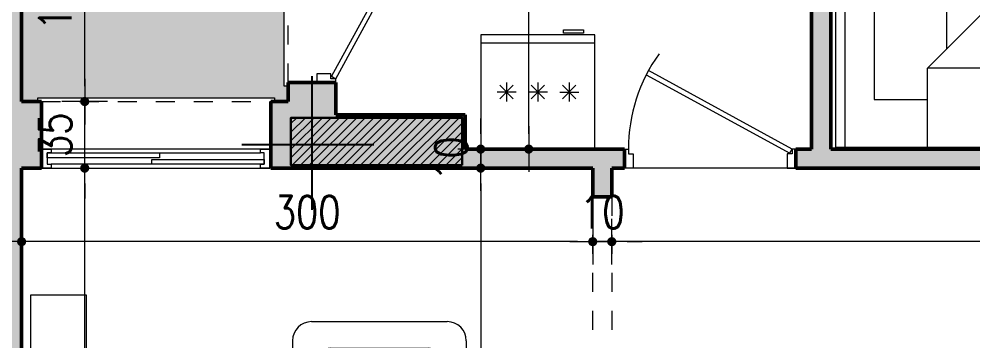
# Model space of a CAD drawing. Header units: millimetres. Extents: x 906 to 2482, y -1495 to -637.
# Drawn here: x 2036.19 to 2041.2, y -1489.56 to -1487.87 of the extents above; entities that cross this region are included whole.
import ezdxf

# ---------------------------------------------------------------- set-up
doc = ezdxf.new("R2010")
doc.units = ezdxf.units.MM
doc.linetypes.add('AXES', pattern=[2, 1.25, -0.25, 0.25, -0.25])
doc.linetypes.add('HIDDEN', pattern=[0.375, 0.25, -0.125])
doc.layers.get('DEFPOINTS').update_dxf_attribs({"color": 255, "lineweight": 13})
for name, color, linetype, lineweight in [('A-signe', 7, 'Continuous', 9), ('APPUITS', 7, 'Continuous', 18), ('DIM.', 4, 'Continuous', 25), ('interrompu', 7, 'HIDDEN', 15), ('MENUISERIE', 7, 'Continuous', 13), ('MUR 0.5', 7, 'Continuous', 50), ('POTEAUX ARCH', 7, 'Continuous', 30), ('POTEAUX HACHURE', 7, 'Continuous', 15), ('SANITAIRE', 7, 'Continuous', 15)]:
    doc.layers.add(name, color=color, linetype=linetype, lineweight=lineweight)
doc.layers.add('AXE', color=7, linetype='AXES')
doc.layers.add('TEINTE', color=254, linetype='Continuous')
doc.layers.add('MEUBLE', color=7, linetype='Continuous', lineweight=15, true_color=0x6a4f34)
doc.layers.add('TEINTE 1', color=7, linetype='Continuous', true_color=0x210042)
doc.styles.add('atef', font='romans.shx', dxfattribs={"width": 0.8})
doc.dimstyles.new('COTEXT', dxfattribs={"dimscale": 0, "dimtxt": 0.17, "dimasz": 0.08, "dimexe": 0.015, "dimexo": 0.015, "dimgap": 0.07, "dimtad": 1, "dimdec": 0, "dimlfac": 100, "dimzin": 0, "dimdsep": 46, "dimtxsty": 'atef', "dimblk": 'SIG2', "dimcen": 0.15, "dimse1": 1, "dimse2": 1, "dimclrd": 256, "dimclre": 6, "dimclrt": 2, "dimadec": 0, "dimazin": 0, "dimtfac": 0.5, "dimtdec": 0, "dimtix": 1, "dimtmove": 2, "dimatfit": 1, "dimldrblk": 'SIG2', "dimfxl": 0.18, "dimtolj": 1, "dimtzin": 0, "dimlwd": 18, "dimarcsym": 0})

# ---------------------------------------------------------------- blocks, each defined once
blk = doc.blocks.new('PORTE 0.90')
at = {"layer": 'MENUISERIE'}
for points in [[(-0.7859, 0.3911), (-0.0325, -0.0217), (-0.02, 0), (-0.7742, 0.4132)], [(-0.9, 0), (-0.88, 0), (-0.88, -0.025), (-0.855, -0.025), (-0.855, -0.1), (-0.9, -0.1)], [(0, 0), (-0.02, 0), (-0.02, -0.025), (-0.045, -0.025), (-0.045, -0.1), (0, -0.1)]]:
    blk.add_lwpolyline(points, dxfattribs=at)
blk.add_arc((-0.02, 0), 0.86, 144.3645, 180, dxfattribs=at)
blk = doc.blocks.new('P - 0.80')
at = {"layer": 'MENUISERIE'}
for points in [[(-0.6991, 0.3412), (-0.0325, -0.0217), (-0.02, 0), (-0.6875, 0.3633)], [(-0.8, 0), (-0.78, 0), (-0.78, -0.025), (-0.755, -0.025), (-0.755, -0.1), (-0.8, -0.1)], [(0, 0), (-0.02, 0), (-0.02, -0.025), (-0.045, -0.025), (-0.045, -0.1), (0, -0.1)]]:
    blk.add_lwpolyline(points, dxfattribs=at)
blk.add_arc((-0.02, 0), 0.76, 142.5454, 180, dxfattribs=at)
blk = doc.blocks.new('SIG2')
at = {"layer": 'A-signe'}
for p, q in [((0, 1.5), (0, 0.5)), ((-1.5, 0), (-0.5, 0)), ((-0.5, 0), (0.5, 0)), ((0, 0.5), (0, -0.5)), ((0.5, 0), (1.5, 0)), ((0, -0.5), (0, -1.5))]:
    blk.add_line(p, q, dxfattribs=at)
at = {"layer": 'A-signe', "const_width": 0.3}
blk.add_lwpolyline([(-0.15, 0, 1), (0.15, 0, 1)], format="xyb", close=True, dxfattribs=at)
blk = doc.blocks.new('*D2882')
at = {"layer": 'DEFPOINTS', "color": 0, "transparency": 16777216}
for p in [(2038.6122, -1488.6567), (2038.6123, -1492.9067), (2038.6123, -1492.9067)]:
    blk.add_point(p, dxfattribs=at)
at = {"layer": 'DIM.', "lineweight": 18, "transparency": 16777216}
blk.add_line((2038.6123, -1488.7367), (2038.6123, -1492.8267), dxfattribs=at)
at = {"layer": 'DIM.', "lineweight": 18, "transparency": 16777216, "xscale": 0.08, "yscale": 0.08, "zscale": 0.08}
for p, rotation in [((2038.6123, -1488.6567), 90), ((2038.6123, -1492.9067), 270)]:
    blk.add_blockref('SIG2', p, dxfattribs=dict(at, rotation=rotation))
at = {"layer": 'DIM.', "color": 2, "transparency": 16777216, "insert": (2038.4573, -1490.7817), "char_height": 0.17, "attachment_point": 5, "rotation": 90, "style": 'atef'}
blk.add_mtext('\\A1;425', dxfattribs=at)
blk = doc.blocks.new('Frigo1')
for p, q in [((0, 0.6), (0, 0)), ((0.6, 0.6), (0, 0.6)), ((0.6, 0), (0.6, 0.6)), ((0, 0), (0.6, 0)), ((0.0007, 0.0439), (0.5982, 0.0439)), ((0.0601, -0.0276), (0.0601, -0.0096)), ((0.0601, -0.0096), (0.1642, -0.0096)), ((0.1642, -0.0276), (0.0601, -0.0276)), ((0.1642, -0.0096), (0.1642, -0.0276))]:
    blk.add_line(p, q)
at = {"color": 0}
for p, q in [((0.1702, 0.2646), (0.0995, 0.3354)), ((0.0995, 0.2646), (0.1702, 0.3354)), ((0.1349, 0.25), (0.1349, 0.35)), ((0.2641, 0.2646), (0.3348, 0.3354)), ((0.3348, 0.2646), (0.2641, 0.3354)), ((0.2995, 0.25), (0.2995, 0.35)), ((0.4287, 0.2646), (0.4994, 0.3354)), ((0.4994, 0.2646), (0.4287, 0.3354)), ((0.4641, 0.25), (0.4641, 0.35)), ((0.1849, 0.3), (0.0849, 0.3)), ((0.2495, 0.3), (0.3495, 0.3)), ((0.4141, 0.3), (0.5141, 0.3))]:
    blk.add_line(p, q, dxfattribs=at)
blk = doc.blocks.new('*D3546')
at = {"layer": 'DEFPOINTS', "color": 0, "transparency": 16777216}
for p in [(2038.6122, -1488.5567), (2038.8047, -1488.5567), (2038.8047, -1488.6567)]:
    blk.add_point(p, dxfattribs=at)
at = {"layer": 'DIM.', "lineweight": 18, "transparency": 16777216}
for p, q in [((2038.6122, -1488.4767), (2038.6122, -1488.3967)), ((2038.6122, -1488.6567), (2038.6122, -1488.5567)), ((2038.6122, -1488.7367), (2038.6122, -1488.8167))]:
    blk.add_line(p, q, dxfattribs=at)
at = {"layer": 'DIM.', "lineweight": 18, "transparency": 16777216, "xscale": 0.08, "yscale": 0.08, "zscale": 0.08}
for p, rotation in [((2038.6122, -1488.5567), 270), ((2038.6122, -1488.6567), 90)]:
    blk.add_blockref('SIG2', p, dxfattribs=dict(at, rotation=rotation))
at = {"layer": 'DIM.', "color": 2, "transparency": 16777216, "insert": (2038.4572, -1488.6067), "char_height": 0.17, "attachment_point": 5, "rotation": 90, "style": 'atef'}
blk.add_mtext('\\A1;10', dxfattribs=at)
blk = doc.blocks.new('*D3547')
at = {"layer": 'DEFPOINTS', "color": 0, "transparency": 16777216}
for p in [(2038.2257, -1485.2567), (2038.8645, -1485.2567), (2039.0571, -1488.5567)]:
    blk.add_point(p, dxfattribs=at)
at = {"layer": 'DIM.', "lineweight": 18, "transparency": 16777216}
blk.add_line((2038.8645, -1488.4767), (2038.8645, -1485.3367), dxfattribs=at)
at = {"layer": 'DIM.', "lineweight": 18, "transparency": 16777216, "xscale": 0.08, "yscale": 0.08, "zscale": 0.08}
for p, rotation in [((2038.8645, -1485.2567), 90), ((2038.8645, -1488.5567), 270)]:
    blk.add_blockref('SIG2', p, dxfattribs=dict(at, rotation=rotation))
at = {"layer": 'DIM.', "color": 2, "transparency": 16777216, "insert": (2038.7095, -1486.9067), "char_height": 0.17, "attachment_point": 5, "rotation": 90, "style": 'atef'}
blk.add_mtext('\\A1;330', dxfattribs=at)
blk = doc.blocks.new('*D3557')
at = {"layer": 'DEFPOINTS', "color": 0, "transparency": 16777216}
for p in [(2036.2007, -1488.6567), (2036.5322, -1488.6567), (2036.2007, -1491.2573)]:
    blk.add_point(p, dxfattribs=at)
at = {"layer": 'DIM.', "lineweight": 18, "transparency": 16777216}
blk.add_line((2036.5322, -1491.1773), (2036.5322, -1488.7367), dxfattribs=at)
at = {"layer": 'DIM.', "lineweight": 18, "transparency": 16777216, "xscale": 0.08, "yscale": 0.08, "zscale": 0.08}
for p, rotation in [((2036.5322, -1488.6567), 90.00006028796868), ((2036.5322, -1491.2573), 270.0000602879687)]:
    blk.add_blockref('SIG2', p, dxfattribs=dict(at, rotation=rotation))
at = {"layer": 'DIM.', "color": 2, "transparency": 16777216, "insert": (2036.6872, -1489.957), "char_height": 0.17, "attachment_point": 5, "rotation": 270.0001, "style": 'atef'}
blk.add_mtext('\\A1;260', dxfattribs=at)
blk = doc.blocks.new('*D3559')
at = {"layer": 'DEFPOINTS', "color": 0, "transparency": 16777216}
for p in [(2039.3007, -1488.6567), (2043.5007, -1488.6567), (2039.3007, -1489.0431)]:
    blk.add_point(p, dxfattribs=at)
at = {"layer": 'DIM.', "lineweight": 18, "transparency": 16777216}
blk.add_line((2043.4207, -1489.0431), (2039.3807, -1489.0431), dxfattribs=at)
at = {"layer": 'DIM.', "lineweight": 18, "transparency": 16777216, "xscale": 0.08, "yscale": 0.08, "zscale": 0.08, "rotation": 180}
blk.add_blockref('SIG2', (2039.3007, -1489.0431), dxfattribs=at)
at = {"layer": 'DIM.', "lineweight": 18, "transparency": 16777216, "xscale": 0.08, "yscale": 0.08, "zscale": 0.08}
blk.add_blockref('SIG2', (2043.5007, -1489.0431), dxfattribs=at)
at = {"layer": 'DIM.', "color": 2, "transparency": 16777216, "insert": (2041.4007, -1488.8881), "char_height": 0.17, "attachment_point": 5, "style": 'atef'}
blk.add_mtext('\\A1;420', dxfattribs=at)
blk = doc.blocks.new('*D3560')
at = {"layer": 'DEFPOINTS', "color": 0, "transparency": 16777216}
for p in [(2039.2007, -1488.6567), (2039.3007, -1488.6567), (2039.2007, -1489.0431)]:
    blk.add_point(p, dxfattribs=at)
at = {"layer": 'DIM.', "lineweight": 18, "transparency": 16777216}
for p, q in [((2039.1207, -1489.0431), (2039.0407, -1489.0431)), ((2039.3007, -1489.0431), (2039.2007, -1489.0431)), ((2039.3807, -1489.0431), (2039.4607, -1489.0431))]:
    blk.add_line(p, q, dxfattribs=at)
at = {"layer": 'DIM.', "lineweight": 18, "transparency": 16777216, "xscale": 0.08, "yscale": 0.08, "zscale": 0.08}
blk.add_blockref('SIG2', (2039.2007, -1489.0431), dxfattribs=at)
at = {"layer": 'DIM.', "lineweight": 18, "transparency": 16777216, "xscale": 0.08, "yscale": 0.08, "zscale": 0.08, "rotation": 180}
blk.add_blockref('SIG2', (2039.3007, -1489.0431), dxfattribs=at)
at = {"layer": 'DIM.', "color": 2, "transparency": 16777216, "insert": (2039.2507, -1488.8881), "char_height": 0.17, "attachment_point": 5, "style": 'atef'}
blk.add_mtext('\\A1;10', dxfattribs=at)
blk = doc.blocks.new('*D3561')
at = {"layer": 'DEFPOINTS', "color": 0, "transparency": 16777216}
for p in [(2036.2007, -1488.6567), (2039.2007, -1488.6567), (2036.2007, -1489.0431)]:
    blk.add_point(p, dxfattribs=at)
at = {"layer": 'DIM.', "lineweight": 18, "transparency": 16777216}
blk.add_line((2039.1207, -1489.0431), (2036.2807, -1489.0431), dxfattribs=at)
at = {"layer": 'DIM.', "lineweight": 18, "transparency": 16777216, "xscale": 0.08, "yscale": 0.08, "zscale": 0.08, "rotation": 180}
blk.add_blockref('SIG2', (2036.2007, -1489.0431), dxfattribs=at)
at = {"layer": 'DIM.', "lineweight": 18, "transparency": 16777216, "xscale": 0.08, "yscale": 0.08, "zscale": 0.08}
blk.add_blockref('SIG2', (2039.2007, -1489.0431), dxfattribs=at)
at = {"layer": 'DIM.', "color": 2, "transparency": 16777216, "insert": (2037.7007, -1488.8881), "char_height": 0.17, "attachment_point": 5, "style": 'atef'}
blk.add_mtext('\\A1;300', dxfattribs=at)
blk = doc.blocks.new('A$C4AA77CC6')
at = {"linetype": 'ByBlock'}
for p, q in [((1.1226, 2.0646), (0, 0.5318)), ((1.8487, 1.5329), (1.1226, 2.0646)), ((1.0926, 2.0237), (1.8187, 1.4919)), ((1.8487, 1.5329), (0.7261, 0)), ((0.5703, 1.3105), (0.9596, 1.0253)), ((0.6745, 0.636), (0.5703, 1.3105)), ((0.9596, 1.0253), (0.6745, 0.636)), ((0.3964, 0.9656), (0.1713, 0.6582)), ((0.6526, 0.778), (0.3964, 0.9656)), ((0.1713, 0.6582), (0.6426, 0.313)), ((1.0112, 0.3894), (0.6745, 0.636)), ((0.7561, 0.041), (0.03, 0.5727)), ((0, 0.5318), (0.7261, 0)), ((0.6426, 0.313), (0.8077, 0.5384))]:
    blk.add_line(p, q, dxfattribs=at)
blk = doc.blocks.new('Sofa1P')
for p, q in [((-0.3562, 0), (0.3562, 0)), ((-0.4562, -0.1), (-0.4562, -0.6699)), ((0.4562, -0.1), (0.4562, -0.6699)), ((-0.2563, -0.14), (0.2563, -0.14)), ((-0.3162, -0.2), (-0.3162, -0.6699)), ((0.2487, -0.1553), (-0.2436, -0.1553)), ((0.3162, -0.2), (0.3162, -0.6699)), ((-0.2936, -0.2053), (-0.2936, -0.6667)), ((0.2987, -0.6667), (0.2987, -0.2053)), ((-0.3462, -0.6999), (-0.4262, -0.6999)), ((0.2687, -0.6967), (-0.2636, -0.6967)), ((0.3462, -0.6999), (0.4262, -0.6999))]:
    blk.add_line(p, q)
for centre, radius, start, end in [((-0.3562, -0.1), 0.1, 90, 180), ((0.3562, -0.1), 0.1, 0, 90), ((-0.2563, -0.2), 0.06, 90, 180), ((0.2563, -0.2), 0.06, 0, 90), ((-0.2436, -0.2053), 0.05, 90, 180), ((0.2487, -0.2053), 0.05, 0, 90), ((-0.4262, -0.6699), 0.03, 180, 270), ((-0.3462, -0.6699), 0.03, 270, 0), ((-0.2636, -0.6667), 0.03, 180, 270), ((0.2687, -0.6667), 0.03, 270, 0), ((0.3462, -0.6699), 0.03, 180, 270), ((0.4262, -0.6699), 0.03, 270, 0)]:
    blk.add_arc(centre, radius, start, end)
blk = doc.blocks.new('*D3568')
at = {"layer": 'DEFPOINTS', "color": 0, "transparency": 16777216}
for p in [(2036.4122, -1488.3067), (2036.5322, -1488.3067), (2036.4122, -1488.6567)]:
    blk.add_point(p, dxfattribs=at)
at = {"layer": 'DIM.', "lineweight": 18, "transparency": 16777216}
for p, q in [((2036.5322, -1488.2267), (2036.5322, -1488.1467)), ((2036.5322, -1488.6567), (2036.5322, -1488.3067)), ((2036.5322, -1488.7367), (2036.5322, -1488.8167))]:
    blk.add_line(p, q, dxfattribs=at)
at = {"layer": 'DIM.', "lineweight": 18, "transparency": 16777216, "xscale": 0.08, "yscale": 0.08, "zscale": 0.08}
for p, rotation in [((2036.5322, -1488.3067), 270), ((2036.5322, -1488.6567), 90)]:
    blk.add_blockref('SIG2', p, dxfattribs=dict(at, rotation=rotation))
at = {"layer": 'DIM.', "color": 2, "transparency": 16777216, "insert": (2036.3772, -1488.4817), "char_height": 0.17, "attachment_point": 5, "rotation": 90, "style": 'atef'}
blk.add_mtext('\\A1;35', dxfattribs=at)
blk = doc.blocks.new('*D3569')
at = {"layer": 'DEFPOINTS', "color": 0, "transparency": 16777216}
for p in [(2036.454, -1487.2067), (2036.5322, -1487.2067), (2036.4122, -1488.3067)]:
    blk.add_point(p, dxfattribs=at)
at = {"layer": 'DIM.', "lineweight": 18, "transparency": 16777216}
blk.add_line((2036.5322, -1488.2267), (2036.5322, -1487.2867), dxfattribs=at)
at = {"layer": 'DIM.', "lineweight": 18, "transparency": 16777216, "xscale": 0.08, "yscale": 0.08, "zscale": 0.08}
for p, rotation in [((2036.5322, -1487.2067), 90), ((2036.5322, -1488.3067), 270)]:
    blk.add_blockref('SIG2', p, dxfattribs=dict(at, rotation=rotation))
at = {"layer": 'DIM.', "color": 2, "transparency": 16777216, "insert": (2036.3772, -1487.7567), "char_height": 0.17, "attachment_point": 5, "rotation": 90, "style": 'atef'}
blk.add_mtext('\\A1;110', dxfattribs=at)

msp = doc.modelspace()

# ---------------------------------------------------------------- hatches: boundary and pattern name
at = {"layer": 'POTEAUX HACHURE'}
h = msp.add_hatch(dxfattribs=at)
h.set_pattern_fill('ANSI31', color=256, scale=0.01)
h.set_pattern_definition([(45, (1001.085015, -595.141327), (-0.0224506403, 0.0224506403), [])])
h.paths.add_polyline_path([(2038.5157, -1488.6417), (2037.6157, -1488.6417), (2037.6157, -1488.3917), (2038.5157, -1488.3917)])
at = {"layer": 'TEINTE'}
h = msp.add_hatch(color=256, dxfattribs=at)
h.dxf.hatch_style = 1
h.paths.add_polyline_path([(2037.5806, -1487.3867), (2037.6007, -1487.3867), (2037.6007, -1487.2067), (2036.2007, -1487.2067), (2036.2007, -1488.3067), (2036.2855, -1488.3067), (2036.2855, -1488.2867), (2037.5294, -1488.2867), (2037.5294, -1488.3067), (2037.6007, -1488.3067), (2037.6007, -1488.2267), (2037.5806, -1488.2267)])
at = {"layer": 'TEINTE 1'}
h = msp.add_hatch(color=256, dxfattribs=at)
h.dxf.hatch_style = 1
h.paths.add_polyline_path([(2041.3257, -1484.9267), (2041.0757, -1484.9267), (2041.0757, -1485.0067), (2039.8507, -1485.0067), (2039.8507, -1484.9267), (2039.6007, -1484.9267), (2039.6007, -1485.2567), (2040.3507, -1485.2567), (2040.3507, -1488.5567), (2040.2678, -1488.5567), (2040.2678, -1488.6567), (2042.4203, -1488.6567), (2042.4203, -1488.5567), (2040.4507, -1488.5567), (2040.4507, -1485.2567), (2041.3257, -1485.2567)])
h = msp.add_hatch(color=256, dxfattribs=at)
h.dxf.hatch_style = 1
h.paths.add_polyline_path([(2036.3055, -1488.3067), (2036.2007, -1488.3067), (2036.2007, -1487.2067), (2036.1005, -1487.2067), (2036.1005, -1491.2986), (2036.3626, -1491.5607), (2036.4334, -1491.49), (2036.2007, -1491.2573), (2036.2007, -1488.6567), (2036.3055, -1488.6567)])
h = msp.add_hatch(color=256, dxfattribs=at)
h.dxf.hatch_style = 1
h.paths.add_polyline_path([(2038.5307, -1488.3767), (2037.8507, -1488.3767), (2037.8507, -1488.2067), (2037.6007, -1488.2067), (2037.6007, -1488.3067), (2037.5094, -1488.3067), (2037.5094, -1488.6567), (2039.2007, -1488.6567), (2039.2007, -1488.8067), (2039.3007, -1488.8067), (2039.3007, -1488.6567), (2039.3678, -1488.6567), (2039.3678, -1488.5567), (2038.5307, -1488.5567)])

# ---------------------------------------------------------------- linework, layer by layer
at = {"layer": 'APPUITS'}
for points in [[(2037.6006, -1488.2267), (2037.5806, -1488.2267), (2037.5806, -1487.3867), (2037.6006, -1487.3867)], [(2036.2855, -1488.3067), (2036.2855, -1488.2867), (2037.5294, -1488.2867), (2037.5294, -1488.3067)]]:
    msp.add_lwpolyline(points, dxfattribs=at)
at = {"layer": 'AXE'}
for p, q in [((2037.7257, -1488.1736), (2037.7257, -1488.8766)), ((2037.3573, -1488.5317), (2038.0506, -1488.5317))]:
    msp.add_line(p, q, dxfattribs=at)
at = {"layer": 'interrompu', "ltscale": 0.2}
for p, q in [((2037.6007, -1488.2067), (2037.6007, -1487.4067)), ((2036.3055, -1488.3067), (2037.5094, -1488.3067)), ((2039.2007, -1489.7067), (2039.2007, -1488.8067)), ((2039.3007, -1488.8067), (2039.3007, -1489.7067))]:
    msp.add_line(p, q, dxfattribs=at)
at = {"layer": 'MENUISERIE'}
for p, q in [((2037.5055, -1488.5567), (2036.3055, -1488.5567)), ((2036.3555, -1488.5767), (2037.4555, -1488.5767)), ((2036.3055, -1488.6567), (2037.5055, -1488.6567)), ((2037.4555, -1488.6367), (2036.3555, -1488.6367)), ((2040.2678, -1488.6567), (2039.3678, -1488.6567))]:
    msp.add_line(p, q, dxfattribs=at)
at = {"layer": 'MENUISERIE', "extrusion": (0, 0, -1)}
for points in [[(-2036.3055, -1488.5567), (-2036.3555, -1488.5567), (-2036.3555, -1488.5767), (-2036.3355, -1488.5767), (-2036.3355, -1488.6367), (-2036.3555, -1488.6367), (-2036.3555, -1488.6567), (-2036.3055, -1488.6567), (-2036.3055, -1488.6567)], [(-2037.5055, -1488.5567), (-2037.5055, -1488.6567), (-2037.4555, -1488.6567), (-2037.4555, -1488.6367), (-2037.4755, -1488.6367), (-2037.4755, -1488.5767), (-2037.4555, -1488.5767), (-2037.4555, -1488.5567), (-2037.4555, -1488.5567)], [(-2036.9255, -1488.5767), (-2036.9255, -1488.6017), (-2036.3355, -1488.6017), (-2036.3355, -1488.5767), (-2036.3355, -1488.5767)], [(-2037.4755, -1488.6117), (-2037.4755, -1488.6367), (-2036.8855, -1488.6367), (-2036.8855, -1488.6117), (-2036.8855, -1488.6117)]]:
    msp.add_lwpolyline(points, close=True, dxfattribs=at)
at = {"layer": 'MEUBLE'}
msp.add_lwpolyline([(2036.2498, -1490.8188), (2036.2498, -1489.322), (2036.5401, -1489.322), (2036.5401, -1490.8188)], close=True, dxfattribs=at)
at = {"layer": 'MUR 0.5'}
for p, q in [((2040.3507, -1485.2567), (2040.3507, -1488.5567)), ((2040.4507, -1485.2567), (2040.4507, -1488.5567)), ((2036.2007, -1487.2067), (2036.2007, -1488.3067)), ((2037.6007, -1488.2067), (2037.6007, -1488.3067)), ((2037.8507, -1488.2067), (2037.6007, -1488.2067)), ((2037.8507, -1488.2067), (2037.8507, -1488.3767)), ((2036.3055, -1488.3067), (2036.2007, -1488.3067)), ((2036.3055, -1488.3067), (2036.3055, -1488.6567)), ((2037.5094, -1488.3067), (2037.5094, -1488.6567)), ((2037.6007, -1488.3067), (2037.5094, -1488.3067)), ((2038.5307, -1488.3767), (2037.8507, -1488.3767)), ((2038.5307, -1488.5567), (2038.5307, -1488.3767)), ((2039.3678, -1488.5567), (2038.5307, -1488.5567)), ((2039.3678, -1488.5567), (2039.3678, -1488.6567)), ((2040.3507, -1488.5567), (2040.2678, -1488.5567)), ((2040.2678, -1488.5567), (2040.2678, -1488.6567)), ((2042.4203, -1488.5567), (2040.4507, -1488.5567)), ((2036.3055, -1488.6567), (2036.2007, -1488.6567)), ((2036.2007, -1488.6567), (2036.2007, -1491.2573)), ((2039.2007, -1488.6567), (2037.5094, -1488.6567)), ((2039.2007, -1488.6567), (2039.2007, -1488.8067)), ((2039.3678, -1488.6567), (2039.3007, -1488.6567)), ((2039.3007, -1488.6567), (2039.3007, -1488.8067)), ((2042.4203, -1488.6567), (2040.2678, -1488.6567)), ((2039.2007, -1488.8067), (2039.3007, -1488.8067))]:
    msp.add_line(p, q, dxfattribs=at)
at = {"layer": 'POTEAUX ARCH'}
msp.add_lwpolyline([(2038.5157, -1488.6417), (2037.6157, -1488.6417), (2037.6157, -1488.3917), (2038.5157, -1488.3917)], close=True, dxfattribs=at)

# ---------------------------------------------------------------- block references
at = {"layer": 'MENUISERIE', "rotation": 270}
msp.add_blockref('P - 0.80', (2037.8507, -1488.2067), dxfattribs=at)
at = {"layer": 'MENUISERIE'}
msp.add_blockref('PORTE 0.90', (2040.2678, -1488.5567), dxfattribs=at)
at = {"layer": 'MEUBLE', "rotation": 306.2173682448366}
msp.add_blockref('A$C4AA77CC6', (2040.0471, -1487.9621), dxfattribs=at)
at = {"layer": 'MEUBLE'}
msp.add_blockref('Sofa1P', (2038.0802, -1489.4634), dxfattribs=at)
at = {"layer": 'SANITAIRE', "rotation": 180}
msp.add_blockref('Frigo1', (2039.2122, -1487.9567), dxfattribs=at)

# ---------------------------------------------------------------- dimensions: what is measured, and where the dimension line sits
at = {"layer": 'DIM.'}
for base, p1, p2, picture, middle in [((2038.8645, -1485.2567), (2039.0571, -1488.5567), (2038.2257, -1485.2567), '*D3547', (2038.7095, -1486.9067)), ((2036.5322, -1487.2067), (2036.4122, -1488.3067), (2036.454, -1487.2067), '*D3569', (2036.3772, -1487.7567)), ((2036.5322, -1488.3067), (2036.4122, -1488.6567), (2036.4122, -1488.3067), '*D3568', (2036.3772, -1488.4817)), ((2038.6122, -1488.5567), (2038.8047, -1488.6567), (2038.8047, -1488.5567), '*D3546', (2038.4572, -1488.6067)), ((2038.6123, -1492.9067), (2038.6122, -1488.6567), (2038.6123, -1492.9067), '*D2882', (2038.4573, -1490.7817))]:
    dim = msp.add_linear_dim(base=base, p1=p1, p2=p2, angle=90, dimstyle='COTEXT', override={"dimscale": 1}, dxfattribs=at)
    dim.commit()
    dim.dimension.update_dxf_attribs({"geometry": picture, "text_midpoint": middle})
dim = msp.add_aligned_dim(p1=(2036.2007, -1491.2573), p2=(2036.2007, -1488.6567), distance=-0.3315, dimstyle='COTEXT', override={"dimscale": 1}, dxfattribs=at)
dim.commit()
dim.dimension.update_dxf_attribs({"geometry": '*D3557', "text_midpoint": (2036.6872, -1489.957)})
for base, p1, p2, picture, middle in [((2036.2007, -1489.0431), (2039.2007, -1488.6567), (2036.2007, -1488.6567), '*D3561', (2037.7007, -1488.8881)), ((2039.2007, -1489.0431), (2039.3007, -1488.6567), (2039.2007, -1488.6567), '*D3560', (2039.2507, -1488.8881)), ((2039.3007, -1489.0431), (2043.5007, -1488.6567), (2039.3007, -1488.6567), '*D3559', (2041.4007, -1488.8881))]:
    dim = msp.add_linear_dim(base=base, p1=p1, p2=p2, dimstyle='COTEXT', override={"dimscale": 1}, dxfattribs=at)
    dim.commit()
    dim.dimension.update_dxf_attribs({"geometry": picture, "text_midpoint": middle})

doc.saveas('drawing.dxf')
